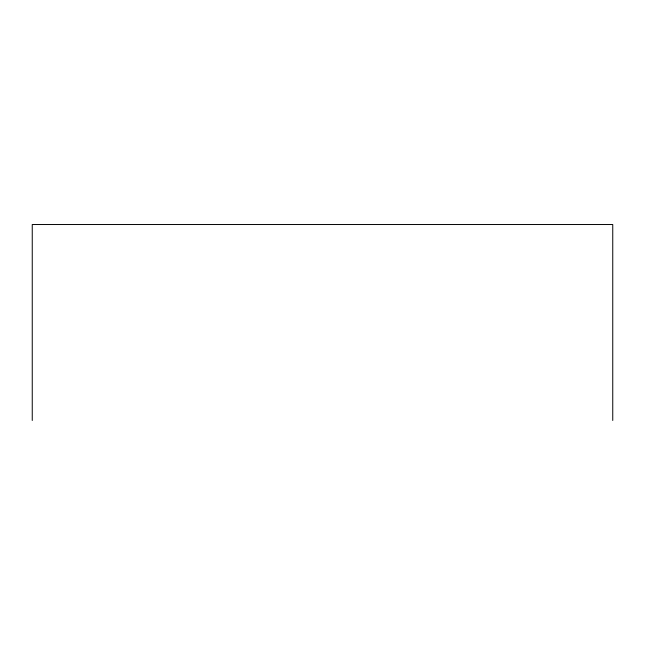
<?xml version="1.0" encoding="UTF-8"?>
<svg xmlns="http://www.w3.org/2000/svg" width="645" height="645" viewBox="0 0 645 645"><rect width="100%" height="100%" fill="white"/><g stroke="black" fill="none" stroke-linecap="round" stroke-linejoin="round"><path stroke-width="0.97" d="M612.75 420.476L612.75 224.525L32.25 224.525L32.25 420.476"/></g></svg>
